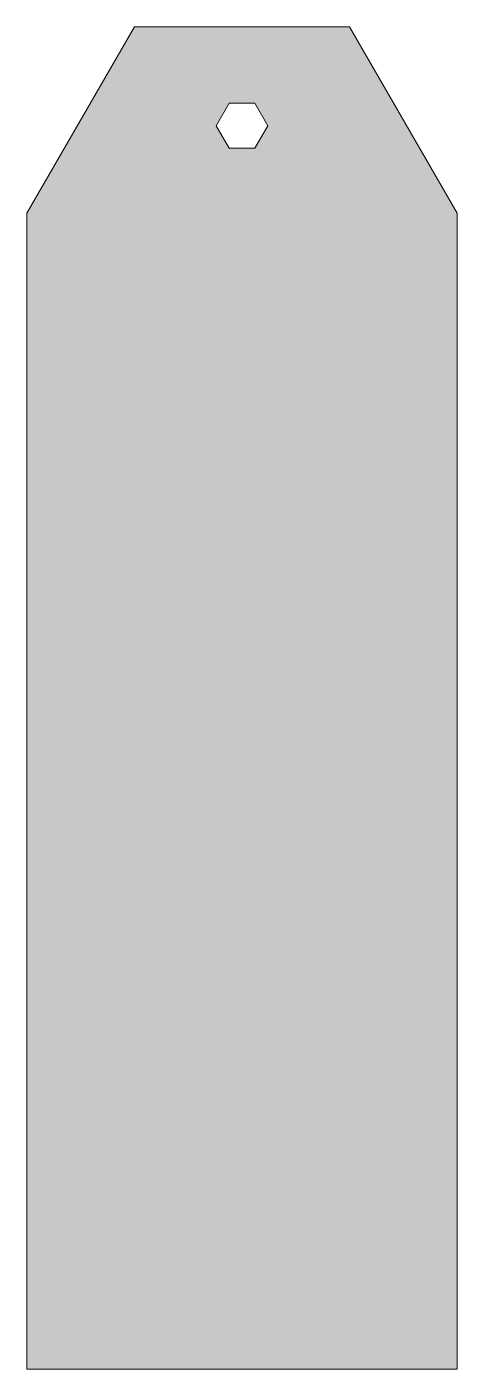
# Model space of a CAD drawing. Header units: centimetres. Extents: x 2.7 to 10.7, y -22.5 to 2.6.
import ezdxf

# ---------------------------------------------------------------- set-up
doc = ezdxf.new("R2010")
doc.units = ezdxf.units.CM
doc.header["$MEASUREMENT"] = 0
doc.layers.add('Layer 1', color=7, linetype='Continuous')

msp = doc.modelspace()

# ---------------------------------------------------------------- hatches: boundary and pattern name
at = {"layer": 'Layer 1', "true_color": 0xf1ceac}
h = msp.add_hatch(color=31, dxfattribs=at)
h.dxf.hatch_style = 2
h.paths.add_polyline_path([(8.704, 2.614), (4.68, 2.614), (2.669, -0.87), (2.668, -0.87), (2.668, -22.498), (10.716, -22.498), (10.716, -0.87)])
h.paths.add_polyline_path([(6.935, 0.344), (6.449, 0.344), (6.207, 0.764), (6.449, 1.185), (6.935, 1.185), (7.177, 0.764)])

# ---------------------------------------------------------------- linework, layer by layer
at = {"layer": 'Layer 1', "lineweight": 0}
for points in [[(8.704, 2.614), (4.68, 2.614), (2.669, -0.87), (2.668, -0.87), (2.668, -22.498), (10.716, -22.498), (10.716, -0.87), (8.704, 2.614)], [(6.935, 0.344), (6.449, 0.344), (6.207, 0.764), (6.449, 1.185), (6.935, 1.185), (7.177, 0.764), (6.935, 0.344)]]:
    msp.add_lwpolyline(points, dxfattribs=at)

doc.saveas('drawing.dxf')
